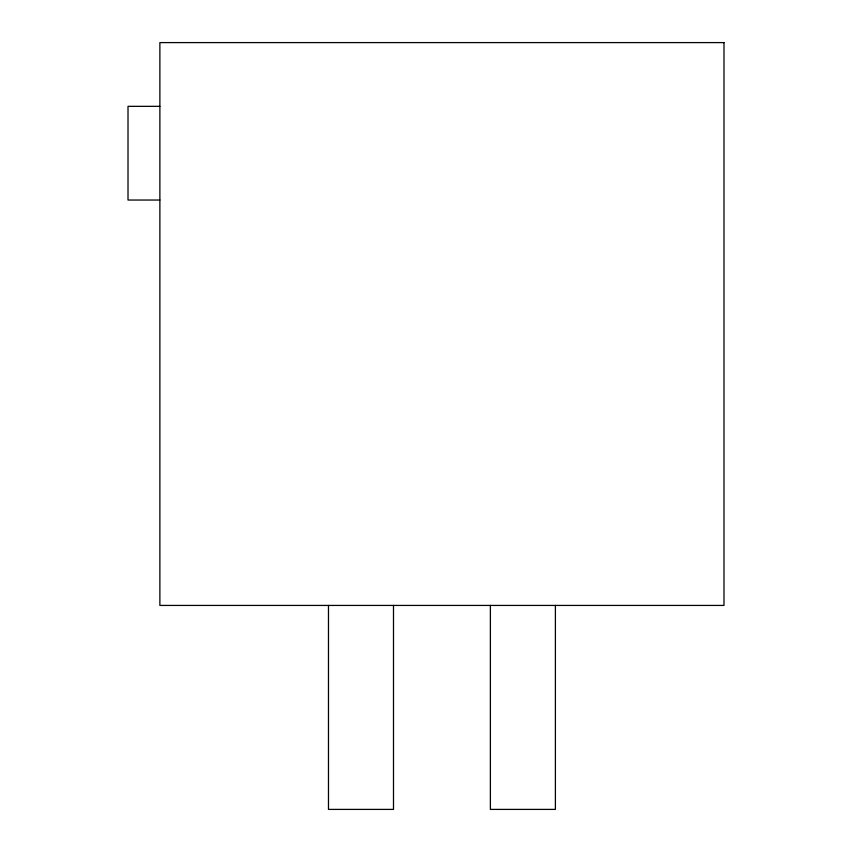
<?xml version="1.0" encoding="UTF-8"?>
<svg xmlns="http://www.w3.org/2000/svg" width="852" height="852" viewBox="0 0 852 852"><rect width="100%" height="100%" fill="white"/><g stroke="black" fill="none" stroke-linecap="round" stroke-linejoin="round"><path stroke-width="1.28" d="M159.878 106.34L128.013 106.34L128.013 200.039L159.878 200.039M555.397 605.431L555.397 809.4L490.379 809.4L490.379 605.431M393.496 605.431L393.496 809.4L328.478 809.4L328.478 605.431M723.987 42.6L159.878 42.6L159.878 605.431L723.987 605.431L723.987 42.6"/></g></svg>
